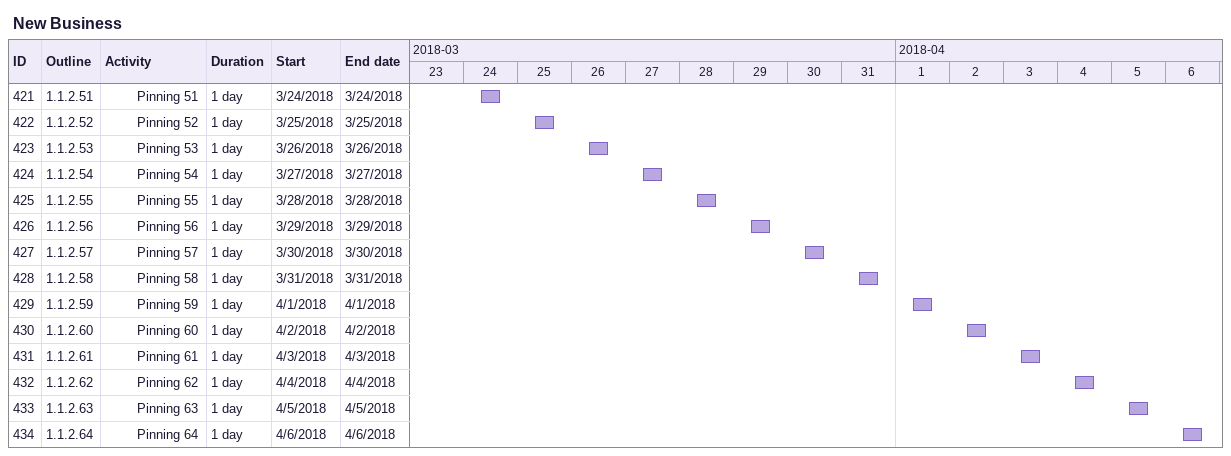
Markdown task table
New Business

| ID | WBS | Task | Duration | Start | Finish |
|---|---|---|---|---|---|
| 421 | 1.1.2.51 | Pinning 51 | 1d | 2018-03-24 | 2018-03-24 |
| 422 | 1.1.2.52 | Pinning 52 | 1d | 2018-03-25 | 2018-03-25 |
| 423 | 1.1.2.53 | Pinning 53 | 1d | 2018-03-26 | 2018-03-26 |
| 424 | 1.1.2.54 | Pinning 54 | 1d | 2018-03-27 | 2018-03-27 |
| 425 | 1.1.2.55 | Pinning 55 | 1d | 2018-03-28 | 2018-03-28 |
| 426 | 1.1.2.56 | Pinning 56 | 1d | 2018-03-29 | 2018-03-29 |
| 427 | 1.1.2.57 | Pinning 57 | 1d | 2018-03-30 | 2018-03-30 |
| 428 | 1.1.2.58 | Pinning 58 | 1d | 2018-03-31 | 2018-03-31 |
| 429 | 1.1.2.59 | Pinning 59 | 1d | 2018-04-01 | 2018-04-01 |
| 430 | 1.1.2.60 | Pinning 60 | 1d | 2018-04-02 | 2018-04-02 |
| 431 | 1.1.2.61 | Pinning 61 | 1d | 2018-04-03 | 2018-04-03 |
| 432 | 1.1.2.62 | Pinning 62 | 1d | 2018-04-04 | 2018-04-04 |
| 433 | 1.1.2.63 | Pinning 63 | 1d | 2018-04-05 | 2018-04-05 |
| 434 | 1.1.2.64 | Pinning 64 | 1d | 2018-04-06 | 2018-04-06 |
